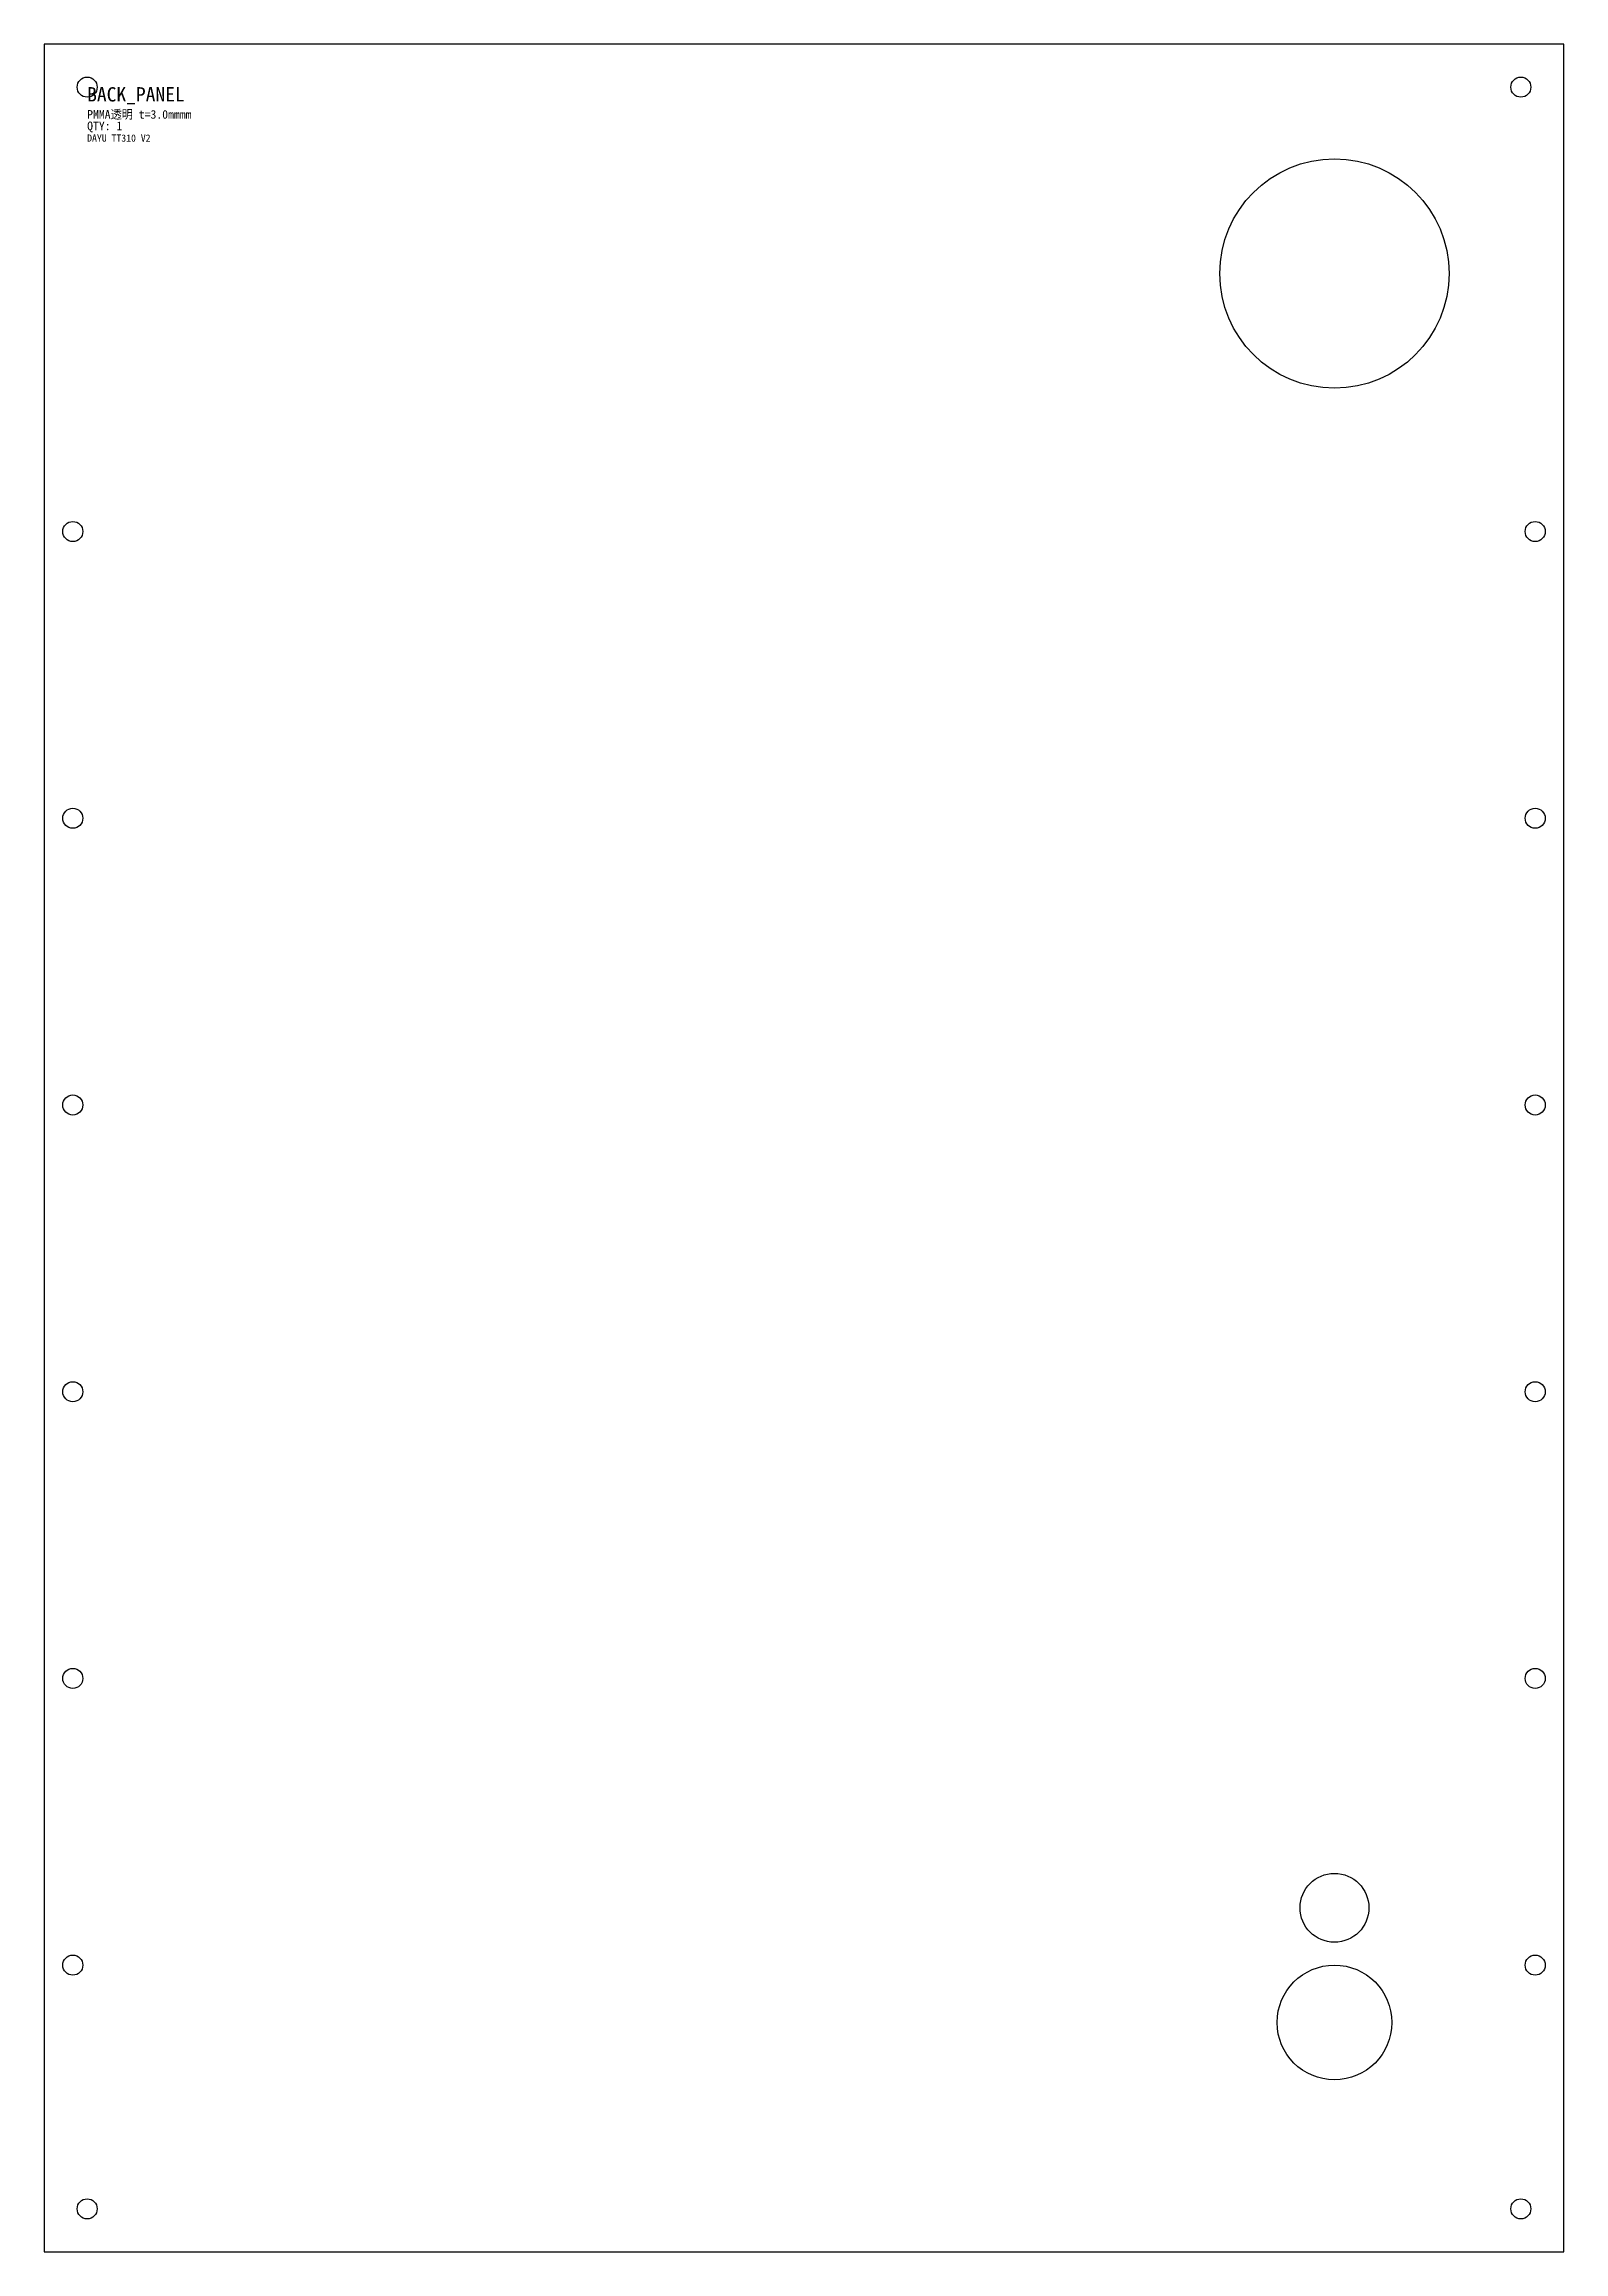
# Model space of a CAD drawing. Extents: x 0 to 530, y 0 to 770.
import ezdxf

# ---------------------------------------------------------------- set-up
doc = ezdxf.new("R2010")
doc.units = 0
doc.layers.add('CUT', color=1, linetype='CONTINUOUS')
doc.layers.add('TEXT', color=7, linetype='CONTINUOUS')

msp = doc.modelspace()

# ---------------------------------------------------------------- linework, layer by layer
at = {"layer": 'CUT'}
for p, q in [((530, 770), (0, 770)), ((0, 770), (0, 0)), ((530, 0), (530, 770)), ((0, 0), (530, 0))]:
    msp.add_line(p, q, dxfattribs=at)
for centre, radius in [((15, 755), 3.5), ((515, 755), 3.5), ((450, 690), 40), ((10, 600), 3.5), ((520, 600), 3.5), ((10, 500), 3.5), ((520, 500), 3.5), ((10, 400), 3.5), ((520, 400), 3.5), ((10, 300), 3.5), ((520, 300), 3.5), ((10, 200), 3.5), ((520, 200), 3.5), ((450, 120), 12), ((10, 100), 3.5), ((520, 100), 3.5), ((450, 80), 20), ((15, 15), 3.5), ((515, 15), 3.5)]:
    msp.add_circle(centre, radius, dxfattribs=at)

# ---------------------------------------------------------------- texts
at = {"layer": 'TEXT'}
for s, height, p in [('BACK_PANEL', 5, (15, 750)), ('PMMA透明 t=3.0mmmm', 3, (15, 744)), ('QTY: 1', 3, (15, 740)), ('DAYU TT310 V2', 2.5, (15, 736))]:
    msp.add_text(s, height=height, dxfattribs=at).set_placement(p)

doc.saveas('drawing.dxf')
